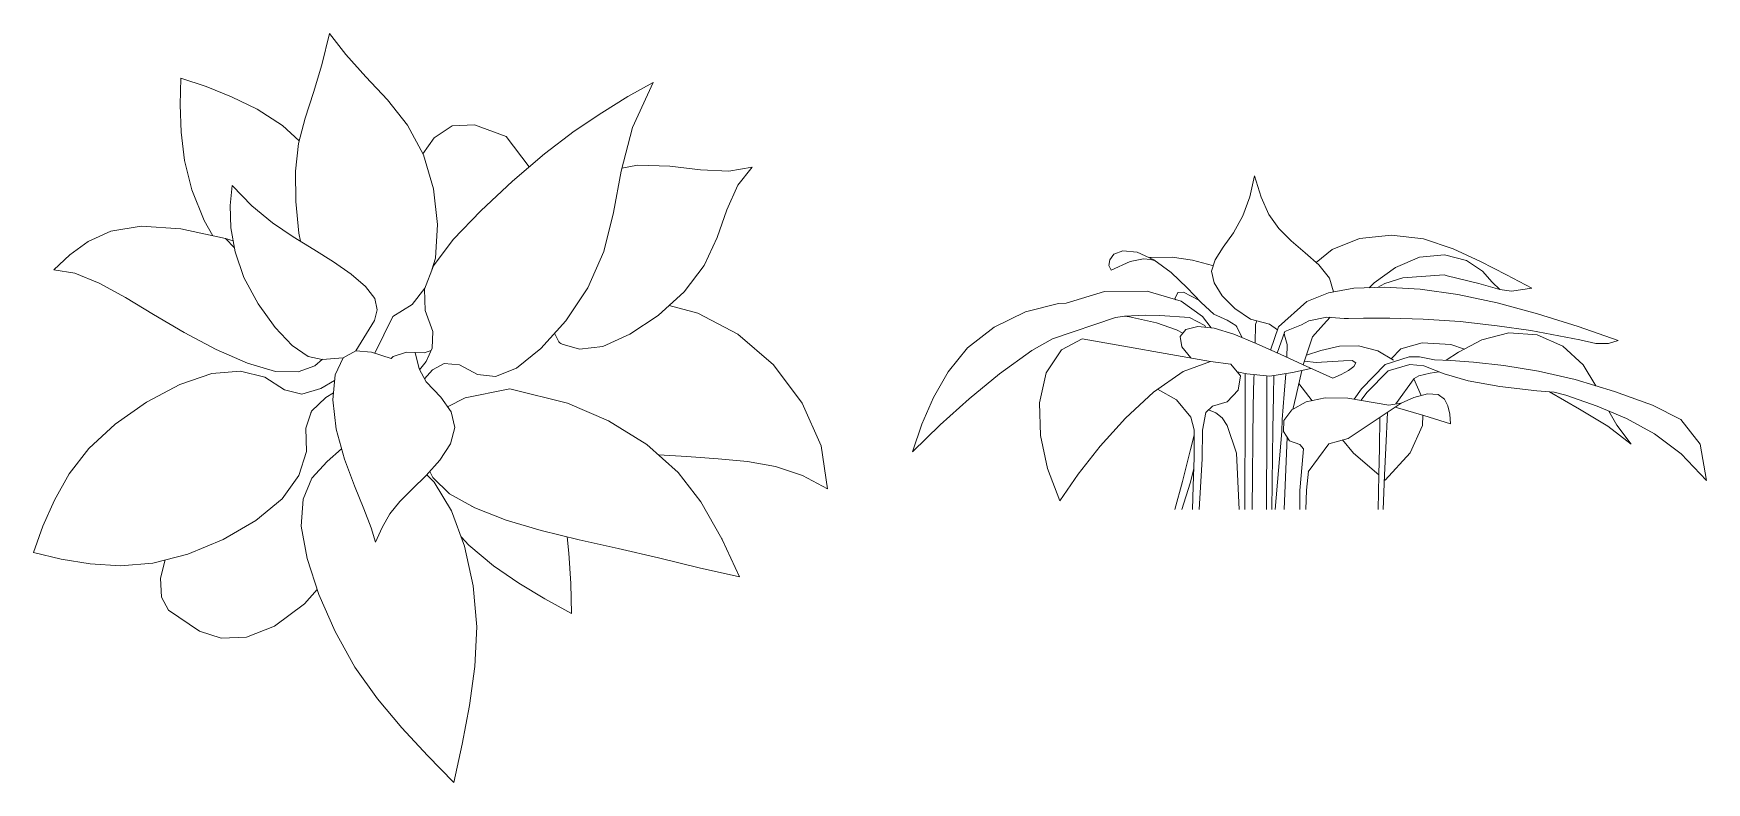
# Model space of a CAD drawing. Extents: x 18715.94 to 18717.62, y 22866.01 to 22866.76.
import ezdxf

# ---------------------------------------------------------------- set-up
doc = ezdxf.new("R2010")
doc.units = 0
doc.header["$MEASUREMENT"] = 0
doc.layers.add('www.dwgautocad.com', color=7, linetype='CONTINUOUS')

# ---------------------------------------------------------------- blocks, each defined once
blk = doc.blocks.new('planta-vista en planta')
at = {"layer": 'www.dwgautocad.com', "color": 0, "linetype": 'Continuous', "lineweight": 0}
for p, q in [((18716.2418, 22866.759), (18716.2341, 22866.7276)), ((18716.2418, 22866.759), (18716.2582, 22866.7381)), ((18716.2782, 22866.7157), (18716.2582, 22866.7381)), ((18716.0924, 22866.7143), (18716.0919, 22866.6874)), ((18716.0924, 22866.7143), (18716.1179, 22866.7059)), ((18716.2257, 22866.6997), (18716.2341, 22866.7276)), ((18716.2782, 22866.7157), (18716.2999, 22866.6925)), ((18716.1435, 22866.6956), (18716.1179, 22866.7059)), ((18716.1435, 22866.6956), (18716.1692, 22866.6831)), ((18716.2257, 22866.6997), (18716.2172, 22866.674)), ((18716.5148, 22866.6794), (18716.5409, 22866.6957)), ((18716.5664, 22866.7099), (18716.5409, 22866.6957)), ((18716.5664, 22866.7099), (18716.5456, 22866.6648)), ((18716.093, 22866.6599), (18716.0919, 22866.6874)), ((18716.1945, 22866.6666), (18716.1692, 22866.6831)), ((18716.32, 22866.6672), (18716.2999, 22866.6925)), ((18716.5148, 22866.6794), (18716.4873, 22866.6609)), ((18716.1945, 22866.6666), (18716.2114, 22866.6515)), ((18716.2107, 22866.6487), (18716.2172, 22866.674)), ((18716.32, 22866.6672), (18716.3359, 22866.6373)), ((18716.3647, 22866.6665), (18716.3466, 22866.6543)), ((18716.3647, 22866.6665), (18716.3873, 22866.6674)), ((18716.4191, 22866.6557), (18716.3873, 22866.6674)), ((18716.4575, 22866.6384), (18716.4873, 22866.6609)), ((18716.5342, 22866.6208), (18716.5456, 22866.6648)), ((18716.093, 22866.6599), (18716.0964, 22866.6316)), ((18716.2107, 22866.6487), (18716.2077, 22866.621)), ((18716.3353, 22866.6384), (18716.3466, 22866.6543)), ((18716.4191, 22866.6557), (18716.442, 22866.6252)), ((18716.1035, 22866.6022), (18716.0964, 22866.6316)), ((18716.346, 22866.6033), (18716.3359, 22866.6373)), ((18716.4575, 22866.6384), (18716.4253, 22866.6109)), ((18716.208, 22866.5905), (18716.2077, 22866.621)), ((18716.3935, 22866.5813), (18716.4253, 22866.6109)), ((18716.5342, 22866.6208), (18716.5266, 22866.5793)), ((18716.5509, 22866.627), (18716.535, 22866.624)), ((18716.5509, 22866.627), (18716.5831, 22866.626)), ((18716.614, 22866.6222), (18716.5831, 22866.626)), ((18716.614, 22866.6222), (18716.6423, 22866.6208)), ((18716.6658, 22866.625), (18716.6423, 22866.6208)), ((18716.6658, 22866.625), (18716.6515, 22866.607)), ((18716.1035, 22866.6022), (18716.1161, 22866.5716)), ((18716.144, 22866.6066), (18716.1419, 22866.5865)), ((18716.144, 22866.6066), (18716.1638, 22866.5861)), ((18716.346, 22866.6033), (18716.35, 22866.5674)), ((18716.6405, 22866.5822), (18716.6515, 22866.607)), ((18716.1427, 22866.5642), (18716.1419, 22866.5865)), ((18716.1844, 22866.5691), (18716.1638, 22866.5861)), ((18716.208, 22866.5905), (18716.211, 22866.5586)), ((18716.3935, 22866.5813), (18716.3658, 22866.5523)), ((18716.5169, 22866.5405), (18716.5266, 22866.5793)), ((18716.6405, 22866.5822), (18716.6306, 22866.5543)), ((18715.9996, 22866.5505), (18716.0223, 22866.5608)), ((18716.0526, 22866.5657), (18716.0223, 22866.5608)), ((18716.0526, 22866.5657), (18716.0924, 22866.563)), ((18716.1374, 22866.5535), (18716.0924, 22866.563)), ((18716.1248, 22866.5562), (18716.1161, 22866.5716)), ((18716.1427, 22866.5642), (18716.147, 22866.54)), ((18716.1844, 22866.5691), (18716.2053, 22866.555)), ((18716.3481, 22866.5335), (18716.35, 22866.5674)), ((18715.9996, 22866.5505), (18715.9813, 22866.537)), ((18716.1374, 22866.5535), (18716.1463, 22866.5439)), ((18716.1374, 22866.5535), (18716.145, 22866.551)), ((18716.2259, 22866.5425), (18716.2053, 22866.555)), ((18716.2125, 22866.5507), (18716.211, 22866.5586)), ((18716.3459, 22866.5258), (18716.3658, 22866.5523)), ((18716.6176, 22866.5263), (18716.6306, 22866.5543)), ((18715.9653, 22866.5219), (18715.9813, 22866.537)), ((18716.1559, 22866.5143), (18716.147, 22866.54)), ((18716.2259, 22866.5425), (18716.2457, 22866.5301)), ((18716.2636, 22866.5175), (18716.2457, 22866.5301)), ((18716.3481, 22866.5335), (18716.3445, 22866.5221)), ((18716.5169, 22866.5405), (18716.5008, 22866.5039)), ((18715.9653, 22866.5219), (18715.9861, 22866.5185)), ((18716.0107, 22866.5087), (18715.9861, 22866.5185)), ((18716.1559, 22866.5143), (18716.1701, 22866.4878)), ((18716.2636, 22866.5175), (18716.278, 22866.5051)), ((18716.3459, 22866.5258), (18716.3369, 22866.5025)), ((18716.6176, 22866.5263), (18716.5975, 22866.4998)), ((18716.0107, 22866.5087), (18716.0372, 22866.4942)), ((18716.0653, 22866.4771), (18716.0372, 22866.4942)), ((18716.2871, 22866.4932), (18716.278, 22866.5051)), ((18716.2871, 22866.4932), (18716.2897, 22866.4819)), ((18716.3248, 22866.4871), (18716.3373, 22866.5034)), ((18716.3378, 22866.4813), (18716.3369, 22866.5025)), ((18716.4787, 22866.4707), (18716.5008, 22866.5039)), ((18716.5715, 22866.4763), (18716.5975, 22866.4998)), ((18716.0653, 22866.4771), (18716.0959, 22866.4591)), ((18716.1871, 22866.4641), (18716.1701, 22866.4878)), ((18716.2868, 22866.4712), (18716.2897, 22866.4819)), ((18716.3248, 22866.4871), (18716.3051, 22866.4751)), ((18716.3378, 22866.4813), (18716.3453, 22866.46)), ((18716.5715, 22866.4763), (18716.5432, 22866.4573)), ((18716.5824, 22866.4862), (18716.6113, 22866.4784)), ((18716.6515, 22866.4575), (18716.6113, 22866.4784)), ((18716.1871, 22866.4641), (18716.2044, 22866.4459)), ((18716.2868, 22866.4712), (18716.2681, 22866.4407)), ((18716.3051, 22866.4751), (18716.2871, 22866.4382)), ((18716.3453, 22866.46), (18716.3448, 22866.4435)), ((18716.4787, 22866.4707), (18716.4536, 22866.443)), ((18716.1279, 22866.442), (18716.0959, 22866.4591)), ((18716.2203, 22866.4351), (18716.2044, 22866.4459)), ((18716.3448, 22866.4435), (18716.3386, 22866.4299)), ((18716.4293, 22866.4234), (18716.4536, 22866.443)), ((18716.4675, 22866.4583), (18716.471, 22866.451)), ((18716.4752, 22866.4474), (18716.4926, 22866.4423)), ((18716.5161, 22866.4451), (18716.4926, 22866.4423)), ((18716.5161, 22866.4451), (18716.5432, 22866.4573)), ((18716.6515, 22866.4575), (18716.6871, 22866.4268)), ((18716.1279, 22866.442), (18716.1594, 22866.4282)), ((18716.1877, 22866.42), (18716.1594, 22866.4282)), ((18716.2203, 22866.4351), (18716.2344, 22866.4321)), ((18716.227, 22866.4258), (18716.2346, 22866.4322)), ((18716.2554, 22866.4338), (18716.2344, 22866.4321)), ((18716.2554, 22866.4338), (18716.2473, 22866.4167)), ((18716.2554, 22866.4338), (18716.2681, 22866.4407)), ((18716.284, 22866.4392), (18716.2681, 22866.4407)), ((18716.284, 22866.4392), (18716.3037, 22866.4329)), ((18716.3055, 22866.435), (18716.3037, 22866.4329)), ((18716.3189, 22866.4394), (18716.3055, 22866.435)), ((18716.3366, 22866.4388), (18716.3189, 22866.4394)), ((18716.3316, 22866.4225), (18716.3277, 22866.4391)), ((18716.3386, 22866.4299), (18716.3321, 22866.4217)), ((18716.3366, 22866.4388), (18716.3437, 22866.4412)), ((18716.3568, 22866.4281), (18716.345, 22866.4217)), ((18716.3722, 22866.4267), (18716.3568, 22866.4281)), ((18716.3901, 22866.4169), (18716.3722, 22866.4267)), ((18716.7159, 22866.3883), (18716.6871, 22866.4268)), ((18716.1238, 22866.4179), (18716.0914, 22866.4068)), ((18716.1238, 22866.4179), (18716.1525, 22866.4202)), ((18716.1768, 22866.4143), (18716.1525, 22866.4202)), ((18716.1768, 22866.4143), (18716.1966, 22866.4015)), ((18716.1877, 22866.42), (18716.2102, 22866.4195)), ((18716.227, 22866.4258), (18716.2102, 22866.4195)), ((18716.2329, 22866.4029), (18716.2468, 22866.4108)), ((18716.245, 22866.3917), (18716.2473, 22866.4167)), ((18716.3387, 22866.4097), (18716.3316, 22866.4225)), ((18716.345, 22866.4217), (18716.3371, 22866.4127)), ((18716.3371, 22866.4125), (18716.3371, 22866.4127)), ((18716.3533, 22866.3942), (18716.3387, 22866.4097)), ((18716.3901, 22866.4169), (18716.4082, 22866.415)), ((18716.4293, 22866.4234), (18716.4082, 22866.415)), ((18716.0581, 22866.3891), (18716.0914, 22866.4068)), ((18716.1966, 22866.4015), (18716.2141, 22866.3973)), ((18716.2141, 22866.3973), (18716.2329, 22866.4029)), ((18716.2236, 22866.3803), (18716.238, 22866.3939)), ((18716.238, 22866.3939), (18716.2457, 22866.3986)), ((18716.3533, 22866.3942), (18716.3638, 22866.3794)), ((18716.3778, 22866.3934), (18716.3602, 22866.3844)), ((18716.3778, 22866.3934), (18716.421, 22866.4023)), ((18716.424, 22866.4022), (18716.4805, 22866.3881)), ((18716.0581, 22866.3891), (18716.0267, 22866.3672)), ((18716.2181, 22866.3632), (18716.2236, 22866.3803)), ((18716.223, 22866.3784), (18716.2232, 22866.379)), ((18716.2232, 22866.379), (18716.2232, 22866.379)), ((18716.245, 22866.3917), (18716.2485, 22866.3622)), ((18716.3675, 22866.3637), (18716.3638, 22866.3794)), ((18716.5217, 22866.3706), (18716.4805, 22866.3881)), ((18716.7159, 22866.3883), (18716.7351, 22866.3453)), ((18716.0002, 22866.3427), (18716.0267, 22866.3672)), ((18716.2187, 22866.3396), (18716.2181, 22866.3632)), ((18716.2567, 22866.3321), (18716.2485, 22866.3622)), ((18716.3675, 22866.3637), (18716.3631, 22866.3473)), ((18716.5217, 22866.3706), (18716.5601, 22866.3468)), ((18716.0002, 22866.3427), (18715.9805, 22866.3172)), ((18716.2394, 22866.3296), (18716.2539, 22866.3425)), ((18716.3525, 22866.3309), (18716.3631, 22866.3473)), ((18716.5917, 22866.3187), (18716.5601, 22866.3468)), ((18716.7415, 22866.3024), (18716.7351, 22866.3453)), ((18716.2187, 22866.3396), (18716.2111, 22866.3157)), ((18716.224, 22866.3131), (18716.2394, 22866.3296)), ((18716.2567, 22866.3321), (18716.2667, 22866.3052)), ((18716.3525, 22866.3309), (18716.3388, 22866.3157)), ((18716.5719, 22866.3363), (18716.6003, 22866.3347)), ((18716.6318, 22866.3325), (18716.6003, 22866.3347)), ((18716.6318, 22866.3325), (18716.6611, 22866.3297)), ((18716.6892, 22866.3246), (18716.6611, 22866.3297)), ((18715.9658, 22866.291), (18715.9805, 22866.3172)), ((18716.1942, 22866.2922), (18716.2111, 22866.3157)), ((18716.224, 22866.3131), (18716.2152, 22866.2918)), ((18716.3247, 22866.3019), (18716.3388, 22866.3157)), ((18716.3469, 22866.3091), (18716.3393, 22866.3162)), ((18716.3424, 22866.3196), (18716.3453, 22866.3138)), ((18716.3622, 22866.2974), (18716.3453, 22866.3138)), ((18716.3469, 22866.3091), (18716.3641, 22866.2803)), ((18716.5917, 22866.3187), (18716.6143, 22866.2893)), ((18716.6892, 22866.3246), (18716.7162, 22866.3155)), ((18716.7415, 22866.3024), (18716.7162, 22866.3155)), ((18716.1942, 22866.2922), (18716.1678, 22866.2705)), ((18716.2133, 22866.2649), (18716.2152, 22866.2918)), ((18716.2762, 22866.2821), (18716.2667, 22866.3052)), ((18716.3247, 22866.3019), (18716.3123, 22866.2896)), ((18716.3622, 22866.2974), (18716.3876, 22866.2832)), ((18715.9658, 22866.291), (18715.9541, 22866.2647)), ((18716.2762, 22866.2821), (18716.2834, 22866.2631)), ((18716.3023, 22866.2772), (18716.2947, 22866.2636)), ((18716.3023, 22866.2772), (18716.3123, 22866.2896)), ((18716.3772, 22866.2446), (18716.3641, 22866.2803)), ((18716.3849, 22866.2843), (18716.3846, 22866.2848)), ((18716.4189, 22866.271), (18716.3876, 22866.2832)), ((18716.6354, 22866.2521), (18716.6143, 22866.2893)), ((18715.9447, 22866.2384), (18715.9541, 22866.2647)), ((18716.1352, 22866.2516), (18716.1678, 22866.2705)), ((18716.2133, 22866.2649), (18716.2192, 22866.2323)), ((18716.2879, 22866.2487), (18716.2834, 22866.2631)), ((18716.2879, 22866.2487), (18716.2947, 22866.2636)), ((18716.4189, 22866.271), (18716.4542, 22866.2606)), ((18716.4921, 22866.2512), (18716.4542, 22866.2606)), ((18716.1352, 22866.2516), (18716.0997, 22866.2368)), ((18716.3816, 22866.2456), (18716.3737, 22866.2541)), ((18716.3772, 22866.2446), (18716.3859, 22866.2049)), ((18716.3816, 22866.2456), (18716.4061, 22866.2252)), ((18716.482, 22866.2376), (18716.4802, 22866.2542)), ((18716.4921, 22866.2512), (18716.5313, 22866.2423)), ((18716.5719, 22866.2329), (18716.5313, 22866.2423)), ((18716.653, 22866.214), (18716.6357, 22866.2516)), ((18715.9447, 22866.2384), (18715.9726, 22866.2317)), ((18716.0016, 22866.2271), (18715.9726, 22866.2317)), ((18716.0016, 22866.2271), (18716.0321, 22866.2251)), ((18716.0646, 22866.2277), (18716.0321, 22866.2251)), ((18716.0646, 22866.2277), (18716.0997, 22866.2368)), ((18716.077, 22866.2309), (18716.0722, 22866.2125)), ((18716.231, 22866.1963), (18716.2192, 22866.2323)), ((18716.4318, 22866.2078), (18716.4061, 22866.2252)), ((18716.482, 22866.2376), (18716.4839, 22866.2074)), ((18716.5719, 22866.2329), (18716.6127, 22866.2231)), ((18716.0733, 22866.1935), (18716.0722, 22866.2125)), ((18716.4318, 22866.2078), (18716.4579, 22866.192)), ((18716.653, 22866.214), (18716.6127, 22866.2231)), ((18716.0733, 22866.1935), (18716.0803, 22866.1807)), ((18716.2294, 22866.2012), (18716.2165, 22866.187)), ((18716.231, 22866.1963), (18716.2474, 22866.1591)), ((18716.3896, 22866.1638), (18716.3859, 22866.2049)), ((18716.4846, 22866.1773), (18716.4579, 22866.192)), ((18716.4846, 22866.1773), (18716.4839, 22866.2074)), ((18716.1112, 22866.1596), (18716.0803, 22866.1807)), ((18716.1867, 22866.1644), (18716.2165, 22866.187)), ((18716.1331, 22866.1526), (18716.1112, 22866.1596)), ((18716.1867, 22866.1644), (18716.1585, 22866.1535)), ((18716.2673, 22866.1233), (18716.2474, 22866.1591)), ((18716.3896, 22866.1638), (18716.3877, 22866.124)), ((18716.1331, 22866.1526), (18716.1585, 22866.1535)), ((18716.3822, 22866.085), (18716.3877, 22866.124)), ((18716.2673, 22866.1233), (18716.2898, 22866.0916)), ((18716.3143, 22866.0625), (18716.2898, 22866.0916)), ((18716.3822, 22866.085), (18716.3749, 22866.0463)), ((18716.3143, 22866.0625), (18716.3399, 22866.0347)), ((18716.3665, 22866.0077), (18716.3749, 22866.0463)), ((18716.3665, 22866.0077), (18716.3399, 22866.0347))]:
    blk.add_line(p, q, dxfattribs=at)
for centre, start, end in [((18716.4771, 22866.4539), 205.472, 253.5214), ((18716.4224, 22866.3957), 76.0011, 101.5866), ((18716.6296, 22866.2487), 24.707, 29.6354)]:
    blk.add_arc(centre, 0.00672, start, end, dxfattribs=at)
blk = doc.blocks.new('planta-elevación')
at = {"layer": 'www.dwgautocad.com', "color": 0, "linetype": 'Continuous', "lineweight": 0, "extrusion": (0, 1, 6.12303e-17)}
for p, q in [((18717.2296, 22866.6162), (18717.2251, 22866.5952)), ((18717.2296, 22866.6162), (18717.2364, 22866.595)), ((18717.2179, 22866.5761), (18717.2251, 22866.5952)), ((18717.2441, 22866.5776), (18717.2364, 22866.595)), ((18717.2441, 22866.5776), (18717.254, 22866.5633)), ((18717.2179, 22866.5761), (18717.2085, 22866.5592)), ((18717.2664, 22866.551), (18717.254, 22866.5633)), ((18717.1984, 22866.5448), (18717.1903, 22866.5321)), ((18717.1984, 22866.5448), (18717.2085, 22866.5592)), ((18717.2664, 22866.551), (18717.2805, 22866.5391)), ((18717.3352, 22866.5533), (18717.3075, 22866.5424)), ((18717.3352, 22866.5533), (18717.367, 22866.5568)), ((18717.3993, 22866.5529), (18717.367, 22866.5568)), ((18717.3993, 22866.5529), (18717.4291, 22866.5431)), ((18717.0844, 22866.532), (18717.0836, 22866.5262)), ((18717.0844, 22866.532), (18717.0887, 22866.5376)), ((18717.0858, 22866.5217), (18717.1049, 22866.5304)), ((18717.0976, 22866.5411), (18717.0887, 22866.5376)), ((18717.0976, 22866.5411), (18717.1118, 22866.5397)), ((18717.1182, 22866.5329), (18717.1049, 22866.5304)), ((18717.1288, 22866.5321), (18717.1118, 22866.5397)), ((18717.1242, 22866.5342), (18717.1261, 22866.5344)), ((18717.1255, 22866.5323), (18717.1295, 22866.5312)), ((18717.1261, 22866.5344), (18717.147, 22866.5345)), ((18717.1288, 22866.5321), (18717.1461, 22866.5192)), ((18717.1306, 22866.5308), (18717.1295, 22866.5312)), ((18717.1676, 22866.5318), (18717.147, 22866.5345)), ((18717.1676, 22866.5318), (18717.1874, 22866.5262)), ((18717.1867, 22866.5207), (18717.1903, 22866.5321)), ((18717.2943, 22866.5269), (18717.2805, 22866.5391)), ((18717.2916, 22866.5292), (18717.3075, 22866.5424)), ((18717.2943, 22866.5269), (18717.3048, 22866.5135)), ((18717.371, 22866.5243), (18717.3954, 22866.5348)), ((18717.4204, 22866.5371), (18717.3954, 22866.5348)), ((18717.4204, 22866.5371), (18717.4425, 22866.5313)), ((18717.4565, 22866.5303), (18717.4291, 22866.5431)), ((18717.4586, 22866.5205), (18717.4425, 22866.5313)), ((18717.4565, 22866.5303), (18717.4826, 22866.5168)), ((18717.0858, 22866.5217), (18717.0836, 22866.5262)), ((18717.162, 22866.5039), (18717.1461, 22866.5192)), ((18717.1867, 22866.5207), (18717.1891, 22866.5088)), ((18717.1883, 22866.5258), (18717.1874, 22866.5262)), ((18717.309, 22866.4999), (18717.3048, 22866.5135)), ((18717.371, 22866.5243), (18717.3499, 22866.5088)), ((18717.3606, 22866.5081), (18717.3784, 22866.514)), ((18717.3784, 22866.514), (18717.4199, 22866.5169)), ((18717.4229, 22866.5159), (18717.4199, 22866.5169)), ((18717.4229, 22866.5159), (18717.4548, 22866.5083)), ((18717.4586, 22866.5205), (18717.4683, 22866.5095)), ((18717.5081, 22866.5036), (18717.4826, 22866.5168)), ((18717.0791, 22866.5002), (18717.0408, 22866.4885)), ((18717.0791, 22866.5002), (18717.1219, 22866.5006)), ((18717.156, 22866.4904), (18717.1219, 22866.5006)), ((18717.1497, 22866.4929), (18717.1527, 22866.4993)), ((18717.1586, 22866.4996), (18717.1527, 22866.4993)), ((18717.1586, 22866.4996), (18717.174, 22866.4914)), ((18717.162, 22866.5039), (18717.1761, 22866.4893)), ((18717.1971, 22866.496), (18717.1891, 22866.5088)), ((18717.1971, 22866.496), (18717.2098, 22866.4833)), ((18717.3039, 22866.499), (18717.2823, 22866.4901)), ((18717.3039, 22866.499), (18717.3293, 22866.5034)), ((18717.3606, 22866.5046), (18717.3293, 22866.5034)), ((18717.3447, 22866.504), (18717.3499, 22866.5088)), ((18717.3606, 22866.5081), (18717.3532, 22866.5043)), ((18717.3606, 22866.5046), (18717.3959, 22866.5025)), ((18717.4338, 22866.4972), (18717.3959, 22866.5025)), ((18717.4338, 22866.4972), (18717.473, 22866.4888)), ((18717.4759, 22866.5023), (18717.4548, 22866.5083)), ((18717.4759, 22866.5023), (18717.4683, 22866.5095)), ((18717.4759, 22866.5023), (18717.4874, 22866.5005)), ((18717.5081, 22866.5036), (18717.4874, 22866.5005)), ((18716.9998, 22866.4798), (18716.9684, 22866.4645)), ((18716.9998, 22866.4798), (18717.0331, 22866.4881)), ((18717.0408, 22866.4885), (18717.0331, 22866.4881)), ((18717.0997, 22866.4754), (18717.1201, 22866.4764)), ((18717.1346, 22866.4761), (18717.1201, 22866.4764)), ((18717.1497, 22866.4929), (18717.1497, 22866.4922)), ((18717.1497, 22866.4929), (18717.1508, 22866.4919)), ((18717.156, 22866.4904), (18717.1775, 22866.4752)), ((18717.189, 22866.4776), (18717.1761, 22866.4893)), ((18717.189, 22866.4776), (18717.2022, 22866.4713)), ((18717.2257, 22866.4725), (18717.2098, 22866.4833)), ((18717.2823, 22866.4901), (18717.2537, 22866.4649)), ((18717.5136, 22866.4779), (18717.473, 22866.4888)), ((18717.5136, 22866.4779), (18717.5544, 22866.4651)), ((18716.9419, 22866.4436), (18716.9684, 22866.4645)), ((18717.0269, 22866.4528), (18717.0902, 22866.4741)), ((18717.0997, 22866.4754), (18717.0902, 22866.4741)), ((18717.0993, 22866.4754), (18717.1044, 22866.4748)), ((18717.1314, 22866.4689), (18717.1044, 22866.4748)), ((18717.1314, 22866.4689), (18717.1513, 22866.4618)), ((18717.1346, 22866.4761), (18717.1644, 22866.4742)), ((18717.1579, 22866.4585), (18717.1513, 22866.4618)), ((18717.155, 22866.455), (18717.1609, 22866.4621)), ((18717.1728, 22866.465), (18717.1609, 22866.4621)), ((18717.1644, 22866.4742), (18717.1797, 22866.4661)), ((18717.1728, 22866.465), (18717.1892, 22866.4633)), ((18717.1861, 22866.4637), (18717.1775, 22866.4752)), ((18717.1797, 22866.4661), (18717.181, 22866.4642)), ((18717.209, 22866.4573), (18717.1892, 22866.4633)), ((18717.2111, 22866.466), (18717.2022, 22866.4713)), ((18717.2111, 22866.466), (18717.212, 22866.4649)), ((18717.212, 22866.4649), (18717.2174, 22866.4539)), ((18717.2257, 22866.4725), (18717.2446, 22866.4674)), ((18717.2306, 22866.467), (18717.2302, 22866.4485)), ((18717.232, 22866.4708), (18717.2306, 22866.467)), ((18717.2446, 22866.4674), (18717.2526, 22866.4617)), ((18717.2537, 22866.4649), (18717.2458, 22866.4415)), ((18717.26, 22866.46), (18717.2523, 22866.4385)), ((18717.2768, 22866.4667), (18717.26, 22866.46)), ((18717.2841, 22866.4707), (18717.2768, 22866.4667)), ((18717.2841, 22866.4707), (18717.3023, 22866.4746)), ((18717.299, 22866.467), (18717.2879, 22866.4548)), ((18717.3055, 22866.4744), (18717.299, 22866.467)), ((18717.3195, 22866.4732), (18717.3023, 22866.4746)), ((18717.3239, 22866.4731), (18717.3195, 22866.4732)), ((18717.3239, 22866.4731), (18717.3392, 22866.4735)), ((18717.3655, 22866.4736), (18717.3392, 22866.4735)), ((18717.3655, 22866.4736), (18717.399, 22866.4726)), ((18717.4362, 22866.47), (18717.399, 22866.4726)), ((18717.4362, 22866.47), (18717.4733, 22866.4658)), ((18717.5069, 22866.4611), (18717.4733, 22866.4658)), ((18717.5069, 22866.4611), (18717.556, 22866.4518)), ((18717.5947, 22866.451), (18717.5544, 22866.4651)), ((18716.9419, 22866.4436), (18716.9222, 22866.4196)), ((18717.0064, 22866.441), (18717.0269, 22866.4528)), ((18717.0568, 22866.4528), (18717.0361, 22866.4418)), ((18717.0568, 22866.4528), (18717.1857, 22866.4299)), ((18717.155, 22866.455), (18717.1569, 22866.4448)), ((18717.1657, 22866.4338), (18717.1569, 22866.4448)), ((18717.209, 22866.4573), (18717.2315, 22866.448)), ((18717.256, 22866.4369), (18717.2315, 22866.448)), ((18717.2594, 22866.4586), (18717.2598, 22866.4564)), ((18717.2598, 22866.4564), (18717.2625, 22866.447)), ((18717.2625, 22866.447), (18717.2621, 22866.4341)), ((18717.2879, 22866.4548), (18717.2786, 22866.4266)), ((18717.3149, 22866.4454), (18717.2964, 22866.4411)), ((18717.3149, 22866.4454), (18717.3339, 22866.4458)), ((18717.3535, 22866.4406), (18717.3339, 22866.4458)), ((18717.3766, 22866.4426), (18717.3979, 22866.4488)), ((18717.4266, 22866.4471), (18717.3979, 22866.4488)), ((18717.4266, 22866.4471), (18717.4404, 22866.4425)), ((18717.4578, 22866.4518), (18717.4343, 22866.4393)), ((18717.4578, 22866.4518), (18717.4849, 22866.4587)), ((18717.5132, 22866.4569), (18717.4849, 22866.4587)), ((18717.5132, 22866.4569), (18717.5392, 22866.4455)), ((18717.5593, 22866.4268), (18717.5392, 22866.4455)), ((18717.5722, 22866.4481), (18717.556, 22866.4518)), ((18717.5722, 22866.4481), (18717.5848, 22866.4479)), ((18717.5947, 22866.451), (18717.5848, 22866.4479)), ((18717.0064, 22866.441), (18716.9738, 22866.4175)), ((18717.0206, 22866.4186), (18717.0361, 22866.4418)), ((18717.1857, 22866.4299), (18717.1582, 22866.4201)), ((18717.1857, 22866.4299), (18717.2061, 22866.4273)), ((18717.2158, 22866.4156), (18717.2061, 22866.4273)), ((18717.256, 22866.4369), (18717.2816, 22866.4252)), ((18717.2917, 22866.4289), (18717.2799, 22866.4305)), ((18717.2819, 22866.4365), (18717.2964, 22866.4411)), ((18717.3189, 22866.4308), (18717.2917, 22866.4289)), ((18717.3189, 22866.4308), (18717.3276, 22866.4309)), ((18717.3313, 22866.4287), (18717.3276, 22866.4309)), ((18717.3313, 22866.4287), (18717.3294, 22866.4251)), ((18717.3608, 22866.4269), (18717.337, 22866.4027)), ((18717.3535, 22866.4406), (18717.3693, 22866.4315)), ((18717.3849, 22866.4347), (18717.3608, 22866.4269)), ((18717.3639, 22866.4205), (18717.3855, 22866.427)), ((18717.3766, 22866.4426), (18717.3669, 22866.4328)), ((18717.3953, 22866.4347), (18717.3849, 22866.4347)), ((18717.3996, 22866.4257), (18717.3855, 22866.427)), ((18717.4102, 22866.4318), (18717.3953, 22866.4347)), ((18717.4102, 22866.4318), (18717.4266, 22866.4311)), ((18717.4219, 22866.4313), (18717.4343, 22866.4393)), ((18717.4495, 22866.4294), (18717.4266, 22866.4311)), ((18717.4495, 22866.4294), (18717.4798, 22866.426)), ((18717.5147, 22866.4203), (18717.4798, 22866.426)), ((18717.5593, 22866.4268), (18717.5723, 22866.4056)), ((18716.9075, 22866.394), (18716.9222, 22866.4196)), ((18716.9433, 22866.3925), (18716.9738, 22866.4175)), ((18717.0206, 22866.4186), (18717.0139, 22866.3885)), ((18717.1284, 22866.3994), (18717.1582, 22866.4201)), ((18717.2123, 22866.4198), (18717.2219, 22866.4175)), ((18717.2158, 22866.4156), (18717.2134, 22866.4014)), ((18717.2203, 22866.413), (18717.2202, 22866.3852)), ((18717.2203, 22866.4173), (18717.2203, 22866.413)), ((18717.2451, 22866.4153), (18717.2219, 22866.4175)), ((18717.2282, 22866.3852), (18717.2291, 22866.413)), ((18717.2291, 22866.413), (18717.2293, 22866.4168)), ((18717.2421, 22866.3961), (18717.2422, 22866.4155)), ((18717.2451, 22866.4153), (18717.2679, 22866.4188)), ((18717.2492, 22866.4159), (18717.2488, 22866.3959)), ((18717.2594, 22866.3974), (18717.2612, 22866.4177)), ((18717.2863, 22866.4231), (18717.2679, 22866.4188)), ((18717.2773, 22866.421), (18717.2714, 22866.3958)), ((18717.3082, 22866.4133), (18717.2816, 22866.4252)), ((18717.3082, 22866.4133), (18717.3167, 22866.417)), ((18717.3239, 22866.421), (18717.3167, 22866.417)), ((18717.3239, 22866.421), (18717.3294, 22866.4251)), ((18717.3639, 22866.4205), (18717.3423, 22866.399)), ((18717.3898, 22866.413), (18717.3716, 22866.3874)), ((18717.3895, 22866.4126), (18717.3969, 22866.3959)), ((18717.3898, 22866.413), (18717.3946, 22866.4156)), ((18717.3946, 22866.4156), (18717.4059, 22866.4182)), ((18717.3996, 22866.4257), (18717.42, 22866.4176)), ((18717.4147, 22866.4197), (18717.4059, 22866.4182)), ((18717.4442, 22866.4106), (18717.42, 22866.4176)), ((18717.4442, 22866.4106), (18717.4758, 22866.4049)), ((18717.5147, 22866.4203), (18717.5514, 22866.4119)), ((18717.591, 22866.3998), (18717.5514, 22866.4119)), ((18716.9075, 22866.394), (18716.8958, 22866.3672)), ((18716.9433, 22866.3925), (18716.9143, 22866.3664)), ((18717.1284, 22866.3994), (18717.1002, 22866.3732)), ((18717.1324, 22866.4022), (18717.1515, 22866.3915)), ((18717.2023, 22866.3897), (18717.2134, 22866.4014)), ((18717.242, 22866.362), (18717.2421, 22866.3961)), ((18717.2488, 22866.3959), (18717.2481, 22866.3617)), ((18717.2573, 22866.3718), (18717.2594, 22866.3974)), ((18717.2714, 22866.3958), (18717.268, 22866.382)), ((18717.2742, 22866.4079), (18717.2876, 22866.3907)), ((18717.2814, 22866.3894), (18717.3007, 22866.3934)), ((18717.3233, 22866.3932), (18717.3007, 22866.3934)), ((18717.3233, 22866.3932), (18717.3643, 22866.3863)), ((18717.337, 22866.4027), (18717.3296, 22866.3923)), ((18717.3423, 22866.399), (18717.3366, 22866.3913)), ((18717.3897, 22866.3939), (18717.377, 22866.3882)), ((18717.3897, 22866.3939), (18717.4033, 22866.3976)), ((18717.4139, 22866.3969), (18717.4033, 22866.3976)), ((18717.4139, 22866.3969), (18717.4203, 22866.3923)), ((18717.4237, 22866.3854), (18717.4203, 22866.3923)), ((18717.5128, 22866.4007), (18717.4758, 22866.4049)), ((18717.5128, 22866.4007), (18717.5303, 22866.3994)), ((18717.5557, 22866.3822), (18717.5255, 22866.3997)), ((18717.5303, 22866.3994), (18717.542, 22866.3961)), ((18717.5735, 22866.3852), (18717.542, 22866.3961)), ((18717.5724, 22866.4055), (18717.5723, 22866.4056)), ((18717.591, 22866.3998), (18717.6242, 22866.3878)), ((18717.015, 22866.3558), (18717.0139, 22866.3885)), ((18717.1515, 22866.3915), (18717.1659, 22866.3743)), ((18717.1808, 22866.379), (18717.1775, 22866.361)), ((18717.1875, 22866.3851), (18717.1808, 22866.379)), ((18717.1909, 22866.3786), (18717.1836, 22866.3815)), ((18717.2023, 22866.3897), (18717.1875, 22866.3851)), ((18717.1909, 22866.3786), (18717.1971, 22866.3736)), ((18717.22, 22866.2817), (18717.2202, 22866.3852)), ((18717.2272, 22866.2817), (18717.2282, 22866.3852)), ((18717.259, 22866.3708), (18717.267, 22866.3814)), ((18717.2814, 22866.3894), (18717.267, 22866.3814)), ((18717.3236, 22866.3529), (18717.377, 22866.3882)), ((18717.363, 22866.379), (18717.3614, 22866.3434)), ((18717.377, 22866.3882), (18717.3643, 22866.3863)), ((18717.3708, 22866.3841), (18717.3996, 22866.376)), ((18717.3983, 22866.3659), (18717.3986, 22866.3763)), ((18717.4263, 22866.3676), (18717.3996, 22866.376)), ((18717.4237, 22866.3854), (18717.4256, 22866.3771)), ((18717.4263, 22866.3676), (18717.4256, 22866.3771)), ((18717.5557, 22866.3822), (18717.5841, 22866.3651)), ((18717.5735, 22866.3852), (18717.6028, 22866.3728)), ((18717.5851, 22866.3803), (18717.5932, 22866.3662)), ((18717.6289, 22866.3861), (18717.6242, 22866.3878)), ((18717.6576, 22866.3717), (18717.6289, 22866.3861)), ((18716.8864, 22866.3394), (18716.8958, 22866.3672)), ((18716.8864, 22866.3394), (18716.9143, 22866.3664)), ((18717.0748, 22866.3452), (18717.1002, 22866.3732)), ((18717.1659, 22866.3743), (18717.169, 22866.3613)), ((18717.169, 22866.3613), (18717.1692, 22866.3338)), ((18717.1775, 22866.361), (18717.1771, 22866.3325)), ((18717.1971, 22866.3736), (18717.2024, 22866.3659)), ((18717.2024, 22866.3659), (18717.2117, 22866.3382)), ((18717.2417, 22866.2817), (18717.242, 22866.362)), ((18717.2472, 22866.2817), (18717.2481, 22866.3617)), ((18717.2504, 22866.2817), (18717.257, 22866.3599)), ((18717.257, 22866.3599), (18717.2573, 22866.3718)), ((18717.259, 22866.3708), (18717.2587, 22866.3598)), ((18717.2648, 22866.3505), (18717.2587, 22866.3598)), ((18717.3555, 22866.374), (18717.355, 22866.3435)), ((18717.3983, 22866.3659), (18717.3859, 22866.3384)), ((18717.6075, 22866.347), (18717.5841, 22866.3651)), ((18717.6075, 22866.347), (18717.5932, 22866.3662)), ((18717.6309, 22866.3575), (18717.6028, 22866.3728)), ((18717.6576, 22866.3717), (18717.6769, 22866.3472)), ((18717.015, 22866.3558), (18717.022, 22866.3226)), ((18717.0748, 22866.3452), (18717.0529, 22866.3171)), ((18717.1655, 22866.3418), (18717.169, 22866.3561)), ((18717.2596, 22866.2817), (18717.2624, 22866.3541)), ((18717.2648, 22866.3505), (18717.2753, 22866.3466)), ((18717.2753, 22866.3466), (18717.279, 22866.3425)), ((18717.279, 22866.3425), (18717.2776, 22866.3269)), ((18717.2835, 22866.3192), (18717.3044, 22866.3475)), ((18717.3236, 22866.3529), (18717.3044, 22866.3475)), ((18717.3181, 22866.3514), (18717.329, 22866.3382)), ((18717.355, 22866.3435), (18717.3544, 22866.3162)), ((18717.3614, 22866.3434), (18717.3602, 22866.316)), ((18717.6309, 22866.3575), (18717.6579, 22866.3374)), ((18717.6832, 22866.3106), (18717.6769, 22866.3472)), ((18717.1575, 22866.3097), (18717.1655, 22866.3418)), ((18717.1683, 22866.3051), (18717.1692, 22866.3338)), ((18717.1771, 22866.3325), (18717.1755, 22866.3038)), ((18717.2142, 22866.2817), (18717.2117, 22866.3382)), ((18717.2776, 22866.3269), (18717.2752, 22866.3005)), ((18717.3544, 22866.3164), (18717.329, 22866.3382)), ((18717.3608, 22866.3109), (18717.3859, 22866.3384)), ((18717.6832, 22866.3106), (18717.6579, 22866.3374)), ((18717.0345, 22866.2903), (18717.022, 22866.3226)), ((18717.0345, 22866.2903), (18717.0529, 22866.3171)), ((18717.1499, 22866.2817), (18717.1575, 22866.3097)), ((18717.1688, 22866.3222), (18717.165, 22866.308)), ((18717.284, 22866.3199), (18717.2818, 22866.3008)), ((18717.3537, 22866.2817), (18717.3544, 22866.3162)), ((18717.3588, 22866.2817), (18717.3602, 22866.316)), ((18717.3608, 22866.3109), (18717.36, 22866.3116)), ((18717.1567, 22866.2817), (18717.165, 22866.308)), ((18717.1675, 22866.2817), (18717.1683, 22866.3051)), ((18717.1755, 22866.3038), (18717.1743, 22866.2817)), ((18717.2751, 22866.2817), (18717.2752, 22866.3005)), ((18717.2818, 22866.3008), (18717.2813, 22866.2817))]:
    blk.add_line(p, q, dxfattribs=at)
at = {"layer": 'www.dwgautocad.com', "color": 0, "linetype": 'Continuous', "lineweight": 0}
blk.add_line((18717.1182, 22866.5329), (18717.1255, 22866.5323), dxfattribs=at)

msp = doc.modelspace()

# ---------------------------------------------------------------- block references
at = {"layer": 'www.dwgautocad.com'}
for name, p in [('planta-vista en planta', (0, 0)), ('planta-elevación', (-0.0599, 0))]:
    msp.add_blockref(name, p, dxfattribs=at)

doc.saveas('drawing.dxf')
